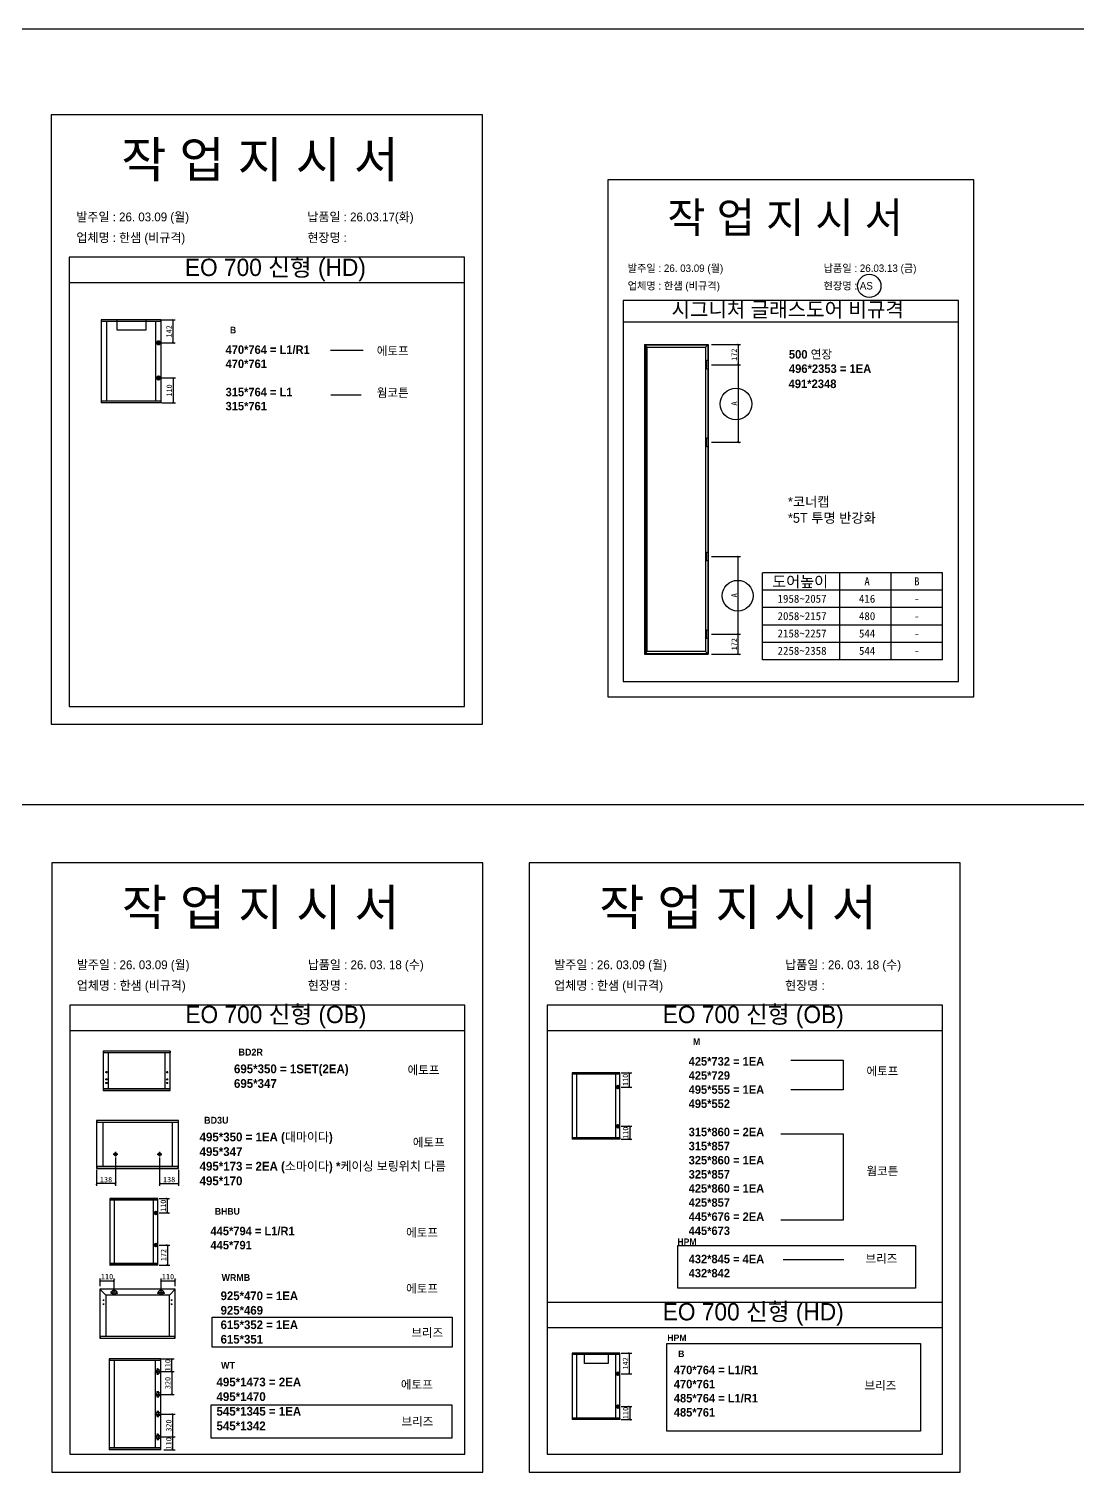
# Model space of a CAD drawing. Header units: millimetres. Extents: x -44117 to 256353, y -2095463 to 65325.
# Drawn here: x 113049 to 117864, y -773344 to -766711 of the extents above; entities that cross this region are included whole.
import ezdxf
from ezdxf.enums import TextEntityAlignment as Align

# ---------------------------------------------------------------- set-up
doc = ezdxf.new("R2010")
doc.units = ezdxf.units.MM
doc.header["$LTSCALE"] = 10
doc.linetypes.add('CENTER', pattern=[50.8, 31.75, -6.35, 6.35, -6.35])
doc.linetypes.add('HIDDEN', pattern=[9.525, 6.35, -3.175])
doc.layers.add('CENTER', color=4, linetype='CENTER')
doc.layers.add('HIDDEN', color=3, linetype='HIDDEN')
doc.layers.add('Layer1', color=7, linetype='Continuous', lineweight=70)
doc.styles.add('MtX_Gulim', font='')
doc.styles.get('MtX_Gulim').set_extended_font_data('Gulim', bold=True)
doc.dimstyles.new('ISO-25', dxfattribs={"dimtxt": 2.5, "dimasz": 2.5, "dimexe": 1, "dimexo": 1, "dimtad": 1, "dimtxsty": 'Standard', "dimblk": 'ARCHTICK', "dimcen": 2.5, "dimadec": 0, "dimazin": 0, "dimtfac": 1, "dimtmove": 0, "dimatfit": 3, "dimfxl": 0, "dimarcsym": 0})

# ---------------------------------------------------------------- blocks, each defined once
blk = doc.blocks.new('_ArchTick')
at = {"color": 0, "linetype": 'ByBlock', "const_width": 0.15}
blk.add_lwpolyline([(-0.5, -0.5), (0.5, 0.5)], dxfattribs=at)
blk = doc.blocks.new('*D5059')
at = {"color": 0, "lineweight": -2}
for p, q in [((116184.4, -768254.6), (116317.5, -768254.6)), ((116307.5, -768254.6), (116307.5, -768611.5)), ((116184.4, -768611.5), (116317.5, -768611.5))]:
    blk.add_line(p, q, dxfattribs=at)
at = {"layer": 'Defpoints', "color": 0}
for p in [(116169.4, -768254.6), (116169.4, -768611.5), (116307.5, -768611.5)]:
    blk.add_point(p, dxfattribs=at)
at = {"color": 0, "lineweight": -2, "xscale": 10, "yscale": 10, "zscale": 10}
for p, rotation in [((116307.5, -768254.6), 90), ((116307.5, -768611.5), 270)]:
    blk.add_blockref('_ArchTick', p, dxfattribs=dict(at, rotation=rotation))
at = {"color": 0, "insert": (116288.8, -768433), "char_height": 25, "attachment_point": 5, "rotation": 90}
blk.add_mtext('A', dxfattribs=at)
blk = doc.blocks.new('*D5060')
at = {"color": 0, "lineweight": -2}
for p, q in [((116184.4, -768162.1), (116317.5, -768162.1)), ((116307.5, -768162.1), (116307.5, -768254.6)), ((116184.4, -768254.6), (116317.5, -768254.6))]:
    blk.add_line(p, q, dxfattribs=at)
at = {"layer": 'Defpoints', "color": 0}
for p in [(116169.4, -768162.1), (116169.4, -768254.6), (116307.5, -768254.6)]:
    blk.add_point(p, dxfattribs=at)
at = {"color": 0, "lineweight": -2, "xscale": 10, "yscale": 10, "zscale": 10}
for p, rotation in [((116307.5, -768162.1), 90), ((116307.5, -768254.6), 270)]:
    blk.add_blockref('_ArchTick', p, dxfattribs=dict(at, rotation=rotation))
at = {"color": 0, "insert": (116288.8, -768208.4), "char_height": 25, "attachment_point": 5, "rotation": 90}
blk.add_mtext('172', dxfattribs=at)
blk = doc.blocks.new('*D5061')
at = {"color": 0, "lineweight": -2}
for p, q in [((116184.4, -769136.3), (116317.5, -769136.3)), ((116307.5, -769493.1), (116307.5, -769136.3)), ((116184.4, -769493.1), (116317.5, -769493.1))]:
    blk.add_line(p, q, dxfattribs=at)
at = {"layer": 'Defpoints', "color": 0}
for p in [(116169.4, -769136.3), (116307.5, -769136.3), (116169.4, -769493.1)]:
    blk.add_point(p, dxfattribs=at)
at = {"color": 0, "lineweight": -2, "xscale": 10, "yscale": 10, "zscale": 10}
for p, rotation in [((116307.5, -769136.3), 90), ((116307.5, -769493.1), 270)]:
    blk.add_blockref('_ArchTick', p, dxfattribs=dict(at, rotation=rotation))
at = {"color": 0, "insert": (116288.8, -769314.7), "char_height": 25, "attachment_point": 5, "rotation": 90}
blk.add_mtext('A', dxfattribs=at)
blk = doc.blocks.new('*D5062')
at = {"color": 0, "lineweight": -2}
for p, q in [((116184.4, -769493.1), (116317.5, -769493.1)), ((116307.5, -769585.6), (116307.5, -769493.1)), ((116184.4, -769585.6), (116317.5, -769585.6))]:
    blk.add_line(p, q, dxfattribs=at)
at = {"layer": 'Defpoints', "color": 0}
for p in [(116169.4, -769493.1), (116307.5, -769493.1), (116169.4, -769585.6)]:
    blk.add_point(p, dxfattribs=at)
at = {"color": 0, "lineweight": -2, "xscale": 10, "yscale": 10, "zscale": 10}
for p, rotation in [((116307.5, -769493.1), 90), ((116307.5, -769585.6), 270)]:
    blk.add_blockref('_ArchTick', p, dxfattribs=dict(at, rotation=rotation))
at = {"color": 0, "insert": (116288.8, -769539.4), "char_height": 25, "attachment_point": 5, "rotation": 90}
blk.add_mtext('172', dxfattribs=at)
blk = doc.blocks.new('*D5063')
at = {"color": 0, "lineweight": -2}
for p, q in [((113659.8, -768047.8), (113721.4, -768047.8)), ((113711.4, -768154.3), (113711.4, -768047.8)), ((113659.8, -768154.3), (113721.4, -768154.3))]:
    blk.add_line(p, q, dxfattribs=at)
at = {"layer": 'Defpoints', "color": 0}
for p in [(113644.8, -768047.8), (113711.4, -768047.8), (113644.8, -768154.3)]:
    blk.add_point(p, dxfattribs=at)
at = {"color": 0, "lineweight": -2, "xscale": 10, "yscale": 10, "zscale": 10}
for p, rotation in [((113711.4, -768047.8), 90), ((113711.4, -768154.3), 270)]:
    blk.add_blockref('_ArchTick', p, dxfattribs=dict(at, rotation=rotation))
at = {"color": 0, "insert": (113692.6, -768101.1), "char_height": 25, "attachment_point": 5, "rotation": 90}
blk.add_mtext('142', dxfattribs=at)
blk = doc.blocks.new('*D5064')
at = {"color": 0, "lineweight": -2}
for p, q in [((113659.8, -768315.7), (113722.4, -768315.7)), ((113712.4, -768315.7), (113712.4, -768430.4)), ((113659.8, -768430.4), (113722.4, -768430.4))]:
    blk.add_line(p, q, dxfattribs=at)
at = {"layer": 'Defpoints', "color": 0}
for p in [(113644.8, -768315.7), (113644.8, -768430.4), (113712.4, -768430.4)]:
    blk.add_point(p, dxfattribs=at)
at = {"color": 0, "lineweight": -2, "xscale": 10, "yscale": 10, "zscale": 10}
for p, rotation in [((113712.4, -768315.7), 90), ((113712.4, -768430.4), 270)]:
    blk.add_blockref('_ArchTick', p, dxfattribs=dict(at, rotation=rotation))
at = {"color": 0, "insert": (113693.7, -768373.1), "char_height": 25, "attachment_point": 5, "rotation": 90}
blk.add_mtext('110', dxfattribs=at)
blk = doc.blocks.new('*D5075')
at = {"color": 0, "lineweight": -2}
for p, q in [((113647.1, -772087.2), (113695.3, -772087.2)), ((113685.3, -772152.8), (113685.3, -772087.2)), ((113647.1, -772152.8), (113695.3, -772152.8))]:
    blk.add_line(p, q, dxfattribs=at)
at = {"layer": 'Defpoints', "color": 0}
for p in [(113632.1, -772087.2), (113685.3, -772087.2), (113632.1, -772152.8)]:
    blk.add_point(p, dxfattribs=at)
at = {"color": 0, "lineweight": -2, "xscale": 10, "yscale": 10, "zscale": 10}
for p, rotation in [((113685.3, -772087.2), 90), ((113685.3, -772152.8), 270)]:
    blk.add_blockref('_ArchTick', p, dxfattribs=dict(at, rotation=rotation))
at = {"color": 0, "insert": (113666.5, -772120), "char_height": 25, "attachment_point": 5, "rotation": 90}
blk.add_mtext('110', dxfattribs=at)
blk = doc.blocks.new('*D5076')
at = {"color": 0, "lineweight": -2}
for p, q in [((113647.1, -772300.8), (113696.1, -772300.8)), ((113686.1, -772300.8), (113686.1, -772392.6)), ((113647.1, -772392.6), (113696.1, -772392.6))]:
    blk.add_line(p, q, dxfattribs=at)
at = {"layer": 'Defpoints', "color": 0}
for p in [(113632.1, -772300.8), (113632.1, -772392.6), (113686.1, -772392.6)]:
    blk.add_point(p, dxfattribs=at)
at = {"color": 0, "lineweight": -2, "xscale": 10, "yscale": 10, "zscale": 10}
for p, rotation in [((113686.1, -772300.8), 90), ((113686.1, -772392.6), 270)]:
    blk.add_blockref('_ArchTick', p, dxfattribs=dict(at, rotation=rotation))
at = {"color": 0, "insert": (113667.4, -772346.7), "char_height": 25, "attachment_point": 5, "rotation": 90}
blk.add_mtext('172', dxfattribs=at)
blk = doc.blocks.new('*D5077')
at = {"color": 0, "lineweight": -2}
for p, q in [((113376.1, -772489.3), (113376.1, -772454.7)), ((113376.1, -772464.7), (113440.6, -772464.7)), ((113440.6, -772502), (113440.6, -772454.7))]:
    blk.add_line(p, q, dxfattribs=at)
at = {"layer": 'Defpoints', "color": 0}
for p in [(113440.6, -772464.7), (113376.1, -772504.3), (113440.6, -772517)]:
    blk.add_point(p, dxfattribs=at)
at = {"color": 0, "lineweight": -2, "xscale": 10, "yscale": 10, "zscale": 10, "rotation": 180}
blk.add_blockref('_ArchTick', (113376.1, -772464.7), dxfattribs=at)
at = {"color": 0, "lineweight": -2, "xscale": 10, "yscale": 10, "zscale": 10}
blk.add_blockref('_ArchTick', (113440.6, -772464.7), dxfattribs=at)
at = {"color": 0, "insert": (113408.3, -772446), "char_height": 25, "attachment_point": 5}
blk.add_mtext('110', dxfattribs=at)
blk = doc.blocks.new('*D5078')
at = {"color": 0, "lineweight": -2}
for p, q in [((113656.1, -772502), (113656.1, -772454.7)), ((113656.1, -772464.7), (113720.7, -772464.7)), ((113720.7, -772489.3), (113720.7, -772454.7))]:
    blk.add_line(p, q, dxfattribs=at)
at = {"layer": 'Defpoints', "color": 0}
for p in [(113720.7, -772464.7), (113656.1, -772517), (113720.7, -772504.3)]:
    blk.add_point(p, dxfattribs=at)
at = {"color": 0, "lineweight": -2, "xscale": 10, "yscale": 10, "zscale": 10, "rotation": 180}
blk.add_blockref('_ArchTick', (113656.1, -772464.7), dxfattribs=at)
at = {"color": 0, "lineweight": -2, "xscale": 10, "yscale": 10, "zscale": 10}
blk.add_blockref('_ArchTick', (113720.7, -772464.7), dxfattribs=at)
at = {"color": 0, "insert": (113688.4, -772446), "char_height": 25, "attachment_point": 5}
blk.add_mtext('110', dxfattribs=at)
blk = doc.blocks.new('28-B')
blk.add_circle((0, 0), 10)
at = {"layer": 'CENTER'}
for p, q in [((-17, 0), (17, 0)), ((0, 17), (0, -17))]:
    blk.add_line(p, q, dxfattribs=at)
blk = doc.blocks.new('*D5079')
at = {"color": 0, "lineweight": -2}
for p, q in [((113658.2, -772824.3), (113716.1, -772824.3)), ((113706.1, -772882.1), (113706.1, -772824.3)), ((113658.2, -772882.1), (113716.1, -772882.1))]:
    blk.add_line(p, q, dxfattribs=at)
at = {"layer": 'Defpoints', "color": 0}
for p in [(113643.2, -772824.3), (113706.1, -772824.3), (113643.2, -772882.1)]:
    blk.add_point(p, dxfattribs=at)
at = {"color": 0, "lineweight": -2, "xscale": 10, "yscale": 10, "zscale": 10}
for p, rotation in [((113706.1, -772824.3), 90), ((113706.1, -772882.1), 270)]:
    blk.add_blockref('_ArchTick', p, dxfattribs=dict(at, rotation=rotation))
at = {"color": 0, "insert": (113687.3, -772853.2), "char_height": 25, "attachment_point": 5, "rotation": 90}
blk.add_mtext('110', dxfattribs=at)
blk = doc.blocks.new('*D5080')
at = {"color": 0, "lineweight": -2}
for p, q in [((113658.2, -773182.7), (113720.7, -773182.7)), ((113710.7, -773241.2), (113710.7, -773182.7)), ((113669.8, -773241.2), (113720.7, -773241.2))]:
    blk.add_line(p, q, dxfattribs=at)
at = {"layer": 'Defpoints', "color": 0}
for p in [(113643.2, -773182.7), (113710.7, -773182.7), (113654.8, -773241.2)]:
    blk.add_point(p, dxfattribs=at)
at = {"color": 0, "lineweight": -2, "xscale": 10, "yscale": 10, "zscale": 10}
for p, rotation in [((113710.7, -773182.7), 90), ((113710.7, -773241.2), 270)]:
    blk.add_blockref('_ArchTick', p, dxfattribs=dict(at, rotation=rotation))
at = {"color": 0, "insert": (113691.9, -773211.9), "char_height": 25, "attachment_point": 5, "rotation": 90}
blk.add_mtext('110', dxfattribs=at)
blk = doc.blocks.new('*D5081')
at = {"color": 0, "lineweight": -2}
for p, q in [((113658.2, -773077.5), (113720.7, -773077.5)), ((113710.7, -773182.7), (113710.7, -773077.5)), ((113658.2, -773182.7), (113720.7, -773182.7))]:
    blk.add_line(p, q, dxfattribs=at)
at = {"layer": 'Defpoints', "color": 0}
for p in [(113643.2, -773077.5), (113710.7, -773077.5), (113643.2, -773182.7)]:
    blk.add_point(p, dxfattribs=at)
at = {"color": 0, "lineweight": -2, "xscale": 10, "yscale": 10, "zscale": 10}
for p, rotation in [((113710.7, -773077.5), 90), ((113710.7, -773182.7), 270)]:
    blk.add_blockref('_ArchTick', p, dxfattribs=dict(at, rotation=rotation))
at = {"color": 0, "insert": (113691.9, -773130.1), "char_height": 25, "attachment_point": 5, "rotation": 90}
blk.add_mtext('320', dxfattribs=at)
blk = doc.blocks.new('*D5082')
at = {"color": 0, "lineweight": -2}
for p, q in [((113658.2, -772882.1), (113716.1, -772882.1)), ((113706.1, -772882.1), (113706.1, -772987.3)), ((113658.2, -772987.3), (113716.1, -772987.3))]:
    blk.add_line(p, q, dxfattribs=at)
at = {"layer": 'Defpoints', "color": 0}
for p in [(113643.2, -772882.1), (113643.2, -772987.3), (113706.1, -772987.3)]:
    blk.add_point(p, dxfattribs=at)
at = {"color": 0, "lineweight": -2, "xscale": 10, "yscale": 10, "zscale": 10}
for p, rotation in [((113706.1, -772882.1), 90), ((113706.1, -772987.3), 270)]:
    blk.add_blockref('_ArchTick', p, dxfattribs=dict(at, rotation=rotation))
at = {"color": 0, "insert": (113687.3, -772934.7), "char_height": 25, "attachment_point": 5, "rotation": 90}
blk.add_mtext('320', dxfattribs=at)
blk = doc.blocks.new('*D5083')
at = {"color": 0, "lineweight": -2}
for p, q in [((115769.9, -771508.8), (115818.1, -771508.8)), ((115808.1, -771574.5), (115808.1, -771508.8)), ((115769.9, -771574.5), (115818.1, -771574.5))]:
    blk.add_line(p, q, dxfattribs=at)
at = {"layer": 'Defpoints', "color": 0}
for p in [(115754.9, -771508.8), (115808.1, -771508.8), (115754.9, -771574.5)]:
    blk.add_point(p, dxfattribs=at)
at = {"color": 0, "lineweight": -2, "xscale": 10, "yscale": 10, "zscale": 10}
for p, rotation in [((115808.1, -771508.8), 90), ((115808.1, -771574.5), 270)]:
    blk.add_blockref('_ArchTick', p, dxfattribs=dict(at, rotation=rotation))
at = {"color": 0, "insert": (115789.4, -771541.7), "char_height": 25, "attachment_point": 5, "rotation": 90}
blk.add_mtext('110', dxfattribs=at)
blk = doc.blocks.new('*D5084')
at = {"color": 0, "lineweight": -2}
for p, q in [((115769.9, -771754.6), (115819, -771754.6)), ((115809, -771754.6), (115809, -771814.3)), ((115769.9, -771814.3), (115819, -771814.3))]:
    blk.add_line(p, q, dxfattribs=at)
at = {"layer": 'Defpoints', "color": 0}
for p in [(115754.9, -771754.6), (115754.9, -771814.3), (115809, -771814.3)]:
    blk.add_point(p, dxfattribs=at)
at = {"color": 0, "lineweight": -2, "xscale": 10, "yscale": 10, "zscale": 10}
for p, rotation in [((115809, -771754.6), 90), ((115809, -771814.3), 270)]:
    blk.add_blockref('_ArchTick', p, dxfattribs=dict(at, rotation=rotation))
at = {"color": 0, "insert": (115790.2, -771784.5), "char_height": 25, "attachment_point": 5, "rotation": 90}
blk.add_mtext('110', dxfattribs=at)
blk = doc.blocks.new('*D5085')
at = {"color": 0, "lineweight": -2}
for p, q in [((115769.9, -772797.1), (115818.1, -772797.1)), ((115808.1, -772892.1), (115808.1, -772797.1)), ((115769.9, -772892.1), (115818.1, -772892.1))]:
    blk.add_line(p, q, dxfattribs=at)
at = {"layer": 'Defpoints', "color": 0}
for p in [(115754.9, -772797.1), (115808.1, -772797.1), (115754.9, -772892.1)]:
    blk.add_point(p, dxfattribs=at)
at = {"color": 0, "lineweight": -2, "xscale": 10, "yscale": 10, "zscale": 10}
for p, rotation in [((115808.1, -772797.1), 90), ((115808.1, -772892.1), 270)]:
    blk.add_blockref('_ArchTick', p, dxfattribs=dict(at, rotation=rotation))
at = {"color": 0, "insert": (115789.4, -772844.6), "char_height": 25, "attachment_point": 5, "rotation": 90}
blk.add_mtext('142', dxfattribs=at)
blk = doc.blocks.new('*D5086')
at = {"color": 0, "lineweight": -2}
for p, q in [((115769.9, -773042.9), (115819, -773042.9)), ((115809, -773042.9), (115809, -773102.6)), ((115769.9, -773102.6), (115819, -773102.6))]:
    blk.add_line(p, q, dxfattribs=at)
at = {"layer": 'Defpoints', "color": 0}
for p in [(115754.9, -773042.9), (115754.9, -773102.6), (115809, -773102.6)]:
    blk.add_point(p, dxfattribs=at)
at = {"color": 0, "lineweight": -2, "xscale": 10, "yscale": 10, "zscale": 10}
for p, rotation in [((115809, -773042.9), 90), ((115809, -773102.6), 270)]:
    blk.add_blockref('_ArchTick', p, dxfattribs=dict(at, rotation=rotation))
at = {"color": 0, "insert": (115790.2, -773072.7), "char_height": 25, "attachment_point": 5, "rotation": 90}
blk.add_mtext('110', dxfattribs=at)
blk = doc.blocks.new('*D5091')
at = {"color": 0, "lineweight": -2}
for p, q in [((113447.1, -771898.5), (113447.1, -772028.6)), ((113360, -771954.9), (113360, -772028.6)), ((113447.1, -772018.6), (113360, -772018.6))]:
    blk.add_line(p, q, dxfattribs=at)
at = {"layer": 'Defpoints', "color": 0}
for p in [(113447.1, -771883.5), (113360, -771939.9), (113360, -772018.6)]:
    blk.add_point(p, dxfattribs=at)
at = {"color": 0, "lineweight": -2, "xscale": 10, "yscale": 10, "zscale": 10, "rotation": 180}
blk.add_blockref('_ArchTick', (113360, -772018.6), dxfattribs=at)
at = {"color": 0, "lineweight": -2, "xscale": 10, "yscale": 10, "zscale": 10}
blk.add_blockref('_ArchTick', (113447.1, -772018.6), dxfattribs=at)
at = {"color": 0, "insert": (113403.6, -771999.9), "char_height": 25, "attachment_point": 5}
blk.add_mtext('138', dxfattribs=at)
blk = doc.blocks.new('*D5092')
at = {"color": 0, "lineweight": -2}
for p, q in [((113649.8, -771898.5), (113649.8, -772028.6)), ((113736.9, -771954.9), (113736.9, -772028.6)), ((113649.8, -772018.6), (113736.9, -772018.6))]:
    blk.add_line(p, q, dxfattribs=at)
at = {"layer": 'Defpoints', "color": 0}
for p in [(113649.8, -771883.5), (113736.9, -771939.9), (113736.9, -772018.6)]:
    blk.add_point(p, dxfattribs=at)
at = {"color": 0, "lineweight": -2, "xscale": 10, "yscale": 10, "zscale": 10, "rotation": 180}
blk.add_blockref('_ArchTick', (113649.8, -772018.6), dxfattribs=at)
at = {"color": 0, "lineweight": -2, "xscale": 10, "yscale": 10, "zscale": 10}
blk.add_blockref('_ArchTick', (113736.9, -772018.6), dxfattribs=at)
at = {"color": 0, "insert": (113693.4, -771999.9), "char_height": 25, "attachment_point": 5}
blk.add_mtext('138', dxfattribs=at)

msp = doc.modelspace()

# ---------------------------------------------------------------- linework, layer by layer
at = {"color": 1}
for p, q in [((104015.69829, -766711.25892), (196284.84516, -766711.25892)), ((104015.69829, -766711.25892), (196284.84516, -766711.25892)), ((104015.69829, -770275.88418), (196284.84516, -770275.88418)), ((104015.69829, -770275.88418), (196284.84516, -770275.88418))]:
    msp.add_line(p, q, dxfattribs=at)
for p, q in [((115050.276, -767760.93934), (113234.77561, -767760.93934)), ((115050.276, -767878.82897), (113234.77561, -767878.82897)), ((117319.27144, -767959.78769), (115779.27144, -767959.78769)), ((113381.20487, -768048.06269), (113381.20487, -768430.08664)), ((113656.64435, -768048.5574), (113381.20487, -768048.5574)), ((113656.64435, -768056.03298), (113381.20487, -768056.03298)), ((113656.36951, -768047.78786), (113381.4797, -768047.78786)), ((113405.66539, -768055.4833), (113405.66539, -768422.11636)), ((113631.90899, -768422.11636), (113631.90899, -768056.03298)), ((113655.27016, -768056.03298), (113655.27016, -768047.78786)), ((113656.64435, -768430.08664), (113656.64435, -768048.06269)), ((117319.27144, -768059.78769), (115779.27144, -768059.78769)), ((114434.65844, -768188.34336), (114585.30058, -768188.34336)), ((115876.79664, -768162.111), (115876.79664, -769585.60739)), ((115876.79664, -768162.111), (116169.36779, -768162.111)), ((115876.79664, -768162.111), (115889.26043, -768174.57479)), ((115876.79664, -768162.111), (115882.70054, -768162.111)), ((115882.70054, -768162.111), (115882.70054, -769585.60739)), ((116156.904, -768174.57479), (116169.36779, -768162.111)), ((116169.36779, -768162.111), (116169.36779, -769585.60739)), ((113656.64435, -768422.11636), (113381.20487, -768422.11636)), ((113656.64435, -768429.59194), (113381.20487, -768429.59194)), ((113656.36951, -768430.36148), (113381.4797, -768430.36148)), ((113382.57905, -768430.36148), (113382.57905, -768422.11636)), ((113655.27016, -768422.11636), (113655.27016, -768430.36148)), ((114436.64057, -768392.5031), (114575.38991, -768392.5031)), ((116418.54714, -769610.59959), (116418.54714, -769211.82442)), ((117245.35977, -769211.82442), (116418.54714, -769211.82442)), ((116773.6916, -769610.59959), (116773.6916, -769211.82442)), ((117009.52568, -769610.59959), (117009.52568, -769211.82442)), ((117245.35977, -769610.59959), (117245.35977, -769211.82442)), ((117245.35977, -769291.57946), (116418.54714, -769291.57946)), ((117245.35977, -769371.33449), (116418.54714, -769371.33449)), ((117245.35977, -769451.08952), (116418.54714, -769451.08952)), ((115889.26043, -769573.14359), (115876.79664, -769585.60739)), ((116156.904, -769573.14359), (116169.36779, -769585.60739)), ((117245.35977, -769530.84456), (116418.54714, -769530.84456)), ((115876.79664, -769585.60739), (116169.36779, -769585.60739)), ((117245.35977, -769610.59959), (116418.54714, -769610.59959)), ((115052.47596, -771197.88735), (113236.97557, -771197.88735)), ((117245.28185, -771197.88735), (115429.78146, -771197.88735)), ((115052.47596, -771315.77699), (113236.97557, -771315.77699)), ((117245.28185, -771315.77699), (115429.78146, -771315.77699)), ((113390.4754, -771409.87171), (113390.4754, -771590.74364)), ((113698.83873, -771410.33814), (113390.4754, -771410.33814)), ((113698.83873, -771417.38644), (113390.4754, -771417.38644)), ((113698.5796, -771409.61258), (113390.73453, -771409.61258)), ((113391.77104, -771409.61258), (113391.77104, -771417.38644)), ((113413.79699, -771417.38644), (113413.79699, -771583.2289)), ((113675.51713, -771583.2289), (113675.51713, -771417.38644)), ((113697.54308, -771409.61258), (113697.54308, -771417.38644)), ((113698.83873, -771590.74364), (113698.83873, -771409.87171)), ((113409.52137, -771506.00851), (113400.97012, -771506.00851)), ((113405.24574, -771501.73288), (113405.24574, -771510.28413)), ((113679.79276, -771506.00851), (113688.34401, -771506.00851)), ((113684.06838, -771501.73288), (113684.06838, -771510.28413)), ((113409.52137, -771539.177), (113400.97012, -771539.177)), ((113409.52137, -771555.76125), (113400.97012, -771555.76125)), ((113405.24574, -771534.90137), (113405.24574, -771543.45262)), ((113405.24574, -771551.48562), (113405.24574, -771560.03687)), ((113679.79276, -771539.177), (113688.34401, -771539.177)), ((113679.79276, -771555.76125), (113688.34401, -771555.76125)), ((113684.06838, -771534.90137), (113684.06838, -771543.45262)), ((113684.06838, -771551.48562), (113684.06838, -771560.03687)), ((115544.49055, -771509.05661), (115544.49055, -771814.07494)), ((115764.40894, -771509.4516), (115544.49055, -771509.4516)), ((115764.40894, -771515.4203), (115544.49055, -771515.4203)), ((115764.1895, -771508.83717), (115544.70999, -771508.83717)), ((115564.0205, -771514.98143), (115564.0205, -771807.71126)), ((115744.65955, -771807.71126), (115744.65955, -771515.4203)), ((115763.31175, -771515.4203), (115763.31175, -771508.83717)), ((115764.40894, -771814.07494), (115764.40894, -771509.05661)), ((113698.83873, -771583.2289), (113390.4754, -771583.2289)), ((113698.83873, -771590.27721), (113390.4754, -771590.27721)), ((113390.73453, -771591.00277), (113698.5796, -771591.00277)), ((113391.77104, -771583.2289), (113391.77104, -771591.00277)), ((113697.54308, -771591.00277), (113697.54308, -771583.2289)), ((113360.03456, -771728.01303), (113360.03456, -771949.07873)), ((113736.92307, -771728.58311), (113360.03456, -771728.58311)), ((113736.92307, -771737.19771), (113360.03456, -771737.19771)), ((113736.60636, -771727.69632), (113360.35127, -771727.69632)), ((113361.61812, -771727.69632), (113361.61812, -771737.19771)), ((113388.53873, -771737.19771), (113388.53873, -771939.89405)), ((113708.4189, -771939.89405), (113708.4189, -771737.19771)), ((113735.33951, -771727.69632), (113735.33951, -771737.19771)), ((113736.92307, -771949.07873), (113736.92307, -771728.01303)), ((115764.40894, -771807.71126), (115544.49055, -771807.71126)), ((115764.40894, -771813.67996), (115544.49055, -771813.67996)), ((115764.1895, -771814.29439), (115544.70999, -771814.29439)), ((115545.58774, -771814.29439), (115545.58774, -771807.71126)), ((115763.31175, -771807.71126), (115763.31175, -771814.29439)), ((113736.92307, -771939.89405), (113360.03456, -771939.89405)), ((113736.92307, -771948.50865), (113360.03456, -771948.50865)), ((113360.35127, -771949.39544), (113736.60636, -771949.39544)), ((113361.61812, -771939.89405), (113361.61812, -771949.39544)), ((113735.33951, -771949.39544), (113735.33951, -771939.89405)), ((113421.67203, -772087.39133), (113421.67203, -772392.40966)), ((113641.59043, -772087.78632), (113421.67203, -772087.78632)), ((113641.59043, -772093.75503), (113421.67203, -772093.75503)), ((113641.37099, -772087.1719), (113421.89147, -772087.1719)), ((113441.20199, -772093.31615), (113441.20199, -772386.04598)), ((113621.84104, -772386.04598), (113621.84104, -772093.75503)), ((113640.49324, -772093.75503), (113640.49324, -772087.1719)), ((113641.59043, -772392.40966), (113641.59043, -772087.39133)), ((116513.57585, -772366.7023), (116791.95941, -772366.7023)), ((113641.59043, -772386.04598), (113421.67203, -772386.04598)), ((113641.59043, -772392.01468), (113421.67203, -772392.01468)), ((113641.37099, -772392.62911), (113421.89147, -772392.62911)), ((113422.76922, -772392.62911), (113422.76922, -772386.04598)), ((113640.49324, -772386.04598), (113640.49324, -772392.62911)), ((113440.58941, -772533.178), (113440.58941, -772500.89116)), ((113656.1392, -772533.178), (113656.1392, -772500.89116)), ((113375.7734, -772504.30815), (113375.7734, -772728.64848)), ((113402.11415, -772530.6489), (113375.86009, -772504.09887)), ((113720.65924, -772504.01219), (113376.06937, -772504.01219)), ((113389.09176, -772553.73405), (113395.01103, -772553.73405)), ((113392.0514, -772550.77442), (113392.0514, -772556.69369)), ((113402.11415, -772530.6489), (113402.11415, -772720.65746)), ((113694.61445, -772530.6489), (113402.11415, -772530.6489)), ((113456.73283, -772517.03458), (113424.446, -772517.03458)), ((113429.63876, -772522.95385), (113424.90335, -772522.95385)), ((113427.27106, -772520.58614), (113427.27106, -772525.32156)), ((113456.27548, -772522.95385), (113451.54006, -772522.95385)), ((113453.90777, -772520.58614), (113453.90777, -772525.32156)), ((113639.99578, -772517.03458), (113672.28261, -772517.03458)), ((113645.18855, -772522.95385), (113640.45314, -772522.95385)), ((113642.82085, -772520.58614), (113642.82085, -772525.32156)), ((113671.82527, -772522.95385), (113667.08985, -772522.95385)), ((113669.45756, -772520.58614), (113669.45756, -772525.32156)), ((113694.61445, -772530.6489), (113720.86852, -772504.09887)), ((113694.61445, -772720.06554), (113694.61445, -772530.6489)), ((113707.63685, -772553.73405), (113701.71758, -772553.73405)), ((113704.67721, -772550.77442), (113704.67721, -772556.69369)), ((113720.9552, -772728.64848), (113720.9552, -772504.30815)), ((117245.28185, -772564.10821), (115429.78146, -772564.10821)), ((113389.09176, -772572.67572), (113395.01103, -772572.67572)), ((113392.0514, -772569.71608), (113392.0514, -772575.63535)), ((113707.63685, -772572.67572), (113701.71758, -772572.67572)), ((113704.67721, -772569.71608), (113704.67721, -772575.63535)), ((117245.28185, -772681.99785), (115429.78146, -772681.99785)), ((113375.7734, -772720.06554), (113720.9552, -772720.06554)), ((113375.7734, -772728.11574), (113720.65924, -772728.11574)), ((113376.06937, -772728.94444), (113720.65924, -772728.94444)), ((113377.25322, -772720.06554), (113377.25322, -772728.94444)), ((113719.47538, -772728.94444), (113719.47538, -772720.06554)), ((113417.87991, -772823.78375), (113417.87991, -773240.99161)), ((113654.87348, -772824.26306), (113417.87991, -772824.26306)), ((113654.87348, -772831.50601), (113417.87991, -772831.50601)), ((113654.60719, -772823.51746), (113418.14619, -772823.51746)), ((113419.21133, -772823.51746), (113419.21133, -772831.50601)), ((113441.57927, -772830.97344), (113441.57927, -773233.26936)), ((113630.90784, -773233.26936), (113630.90784, -772831.50601)), ((113653.54205, -772831.50601), (113653.54205, -772823.51746)), ((113654.87348, -773240.99161), (113654.87348, -772823.78375)), ((115544.49055, -772797.33007), (115544.49055, -773102.3484)), ((115764.40894, -772797.72506), (115544.49055, -772797.72506)), ((115764.40894, -772803.69377), (115544.49055, -772803.69377)), ((115764.1895, -772797.11064), (115544.70999, -772797.11064)), ((115564.0205, -772803.25489), (115564.0205, -773095.98472)), ((115744.65955, -773095.98472), (115744.65955, -772803.69377)), ((115763.31175, -772803.69377), (115763.31175, -772797.11064)), ((115764.40894, -773102.3484), (115764.40894, -772797.33007)), ((113628.63235, -772882.10014), (113657.68153, -772882.10014)), ((113640.49409, -772870.11732), (113636.23353, -772870.11732)), ((113640.49409, -772894.08296), (113636.23353, -772894.08296)), ((113638.36381, -772867.98704), (113638.36381, -772872.2476)), ((113638.36381, -772891.95268), (113638.36381, -772896.21324)), ((113643.15694, -772896.62474), (113643.15694, -772867.57556)), ((113628.63235, -772987.28269), (113657.68153, -772987.28269)), ((113640.49409, -772975.29986), (113636.23353, -772975.29986)), ((113640.49409, -772999.2655), (113636.23353, -772999.2655)), ((113638.36381, -772973.16958), (113638.36381, -772977.43014)), ((113638.36381, -772997.13522), (113638.36381, -773001.39578)), ((113643.15694, -772972.75809), (113643.15694, -773001.80727)), ((113628.63235, -773077.49269), (113657.68153, -773077.49269)), ((113640.49409, -773065.50985), (113636.23353, -773065.50985)), ((113640.49409, -773089.4755), (113636.23353, -773089.4755)), ((113638.36381, -773063.37958), (113638.36381, -773067.64013)), ((113638.36381, -773087.34522), (113638.36381, -773091.60578)), ((113643.15694, -773062.96809), (113643.15694, -773092.01727)), ((115764.40894, -773095.98472), (115544.49055, -773095.98472)), ((115545.58774, -773102.56785), (115545.58774, -773095.98472)), ((115763.31175, -773095.98472), (115763.31175, -773102.56785)), ((115764.40894, -773101.95342), (115544.49055, -773101.95342)), ((115764.1895, -773102.56785), (115544.70999, -773102.56785)), ((113628.63235, -773182.67521), (113657.68153, -773182.67521)), ((113640.49409, -773170.69238), (113636.23353, -773170.69238)), ((113640.49409, -773194.65802), (113636.23353, -773194.65802)), ((113638.36381, -773168.5621), (113638.36381, -773172.82266)), ((113638.36381, -773192.52774), (113638.36381, -773196.7883)), ((113643.15694, -773168.15062), (113643.15694, -773197.1998)), ((113654.87348, -773233.26936), (113417.87991, -773233.26936)), ((113654.87348, -773240.51231), (113417.87991, -773240.51231)), ((113654.60719, -773241.2579), (113418.14619, -773241.2579)), ((113419.21133, -773241.2579), (113419.21133, -773233.26936)), ((113653.54205, -773233.26936), (113653.54205, -773241.2579))]:
    msp.add_line(p, q)
at = {"linetype": 'Continuous'}
for p, q in [((115889.26043, -769573.14359), (115889.26043, -768174.57479)), ((115889.26043, -768174.57479), (116156.904, -768174.57479)), ((116156.904, -768174.57479), (116156.904, -769573.14359)), ((116156.904, -769573.14359), (115889.26043, -769573.14359))]:
    msp.add_line(p, q, dxfattribs=at)
for points in [[(113152.25287, -769907.50952), (115132.79875, -769907.50952), (115132.79875, -767106.45177), (113152.25287, -767106.45177)], [(115709.27144, -769780.61797), (117389.27144, -769780.61797), (117389.27144, -767404.61797), (115709.27144, -767404.61797)], [(115878.76461, -768164.07896), (116167.39982, -768164.07896), (116167.39982, -769583.63942), (115878.76461, -769583.63942)], [(113154.45282, -773344.45754), (115134.99871, -773344.45754), (115134.99871, -770543.39979), (113154.45282, -770543.39979)], [(115347.25872, -773344.45754), (117327.8046, -773344.45754), (117327.8046, -770543.39979), (115347.25872, -770543.39979)], [(116029.77734, -772303.39681), (117121.89746, -772303.39681), (117121.89746, -772498.80066), (116029.77734, -772498.80066)], [(113890.91492, -772632.82665), (114993.74211, -772632.82665), (114993.74211, -772769.87701), (113890.91492, -772769.87701)], [(115979.67264, -772753.81179), (117144.60077, -772753.81179), (117144.60077, -773156.39725), (115979.67264, -773156.39725)], [(115601.04123, -772797.81538), (115710.78859, -772797.81538), (115710.78859, -772844.65877), (115601.04123, -772844.65877)], [(113887.14604, -773035.57271), (114992.11463, -773035.57271), (114992.11463, -773187.61296), (113887.14604, -773187.61296)]]:
    msp.add_lwpolyline(points, close=True)
for points in [[(113234.77561, -767760.93934), (113234.77561, -769824.98677), (115050.276, -769824.98677), (115050.276, -767760.93934)], [(115779.27144, -767959.78769), (115779.27144, -769710.61797), (117319.27144, -769710.61797), (117319.27144, -767959.78769)], [(113586.03218, -768047.78786), (113586.03218, -768095.35585), (113454.89361, -768095.35585), (113454.89361, -768047.78786)], [(113236.97557, -771197.88735), (113236.97557, -773261.93479), (115052.47596, -773261.93479), (115052.47596, -771197.88735)], [(115429.78146, -771197.88735), (115429.78146, -773261.93479), (117245.28185, -773261.93479), (117245.28185, -771197.88735)], [(116549.69076, -771451.79473), (116789.5289, -771451.79473), (116789.5289, -771586.70369), (116549.69076, -771586.70369)], [(116502.52616, -771789.3348), (116790.33193, -771789.3348), (116790.33193, -772186.78087), (116502.52616, -772186.78087)]]:
    msp.add_lwpolyline(points)
for points in [[(116164.76537, -768273.9356), (116164.76537, -768273.9356, 0.4142135624), (116169.36779, -768269.33319), (116169.36779, -768239.87774, 0.4142135624), (116164.76537, -768235.27532), (116164.76537, -768235.27532, 0.4142135624), (116160.16296, -768239.87774), (116160.16296, -768269.33319, 0.4142135624)], [(116164.76537, -768630.79368), (116164.76537, -768630.79368, 0.4142135624), (116169.36779, -768626.19127), (116169.36779, -768596.73582, 0.4142135624), (116164.76537, -768592.13341), (116164.76537, -768592.13341, 0.4142135624), (116160.16296, -768596.73582), (116160.16296, -768626.19127, 0.4142135624)], [(116164.76537, -769155.58498), (116164.76537, -769155.58498, 0.4142135624), (116169.36779, -769150.98256), (116169.36779, -769121.52712, 0.4142135624), (116164.76537, -769116.9247), (116164.76537, -769116.9247, 0.4142135624), (116160.16296, -769121.52712), (116160.16296, -769150.98256, 0.4142135624)], [(116164.76537, -769512.44306), (116164.76537, -769512.44306, 0.4142135624), (116169.36779, -769507.84065), (116169.36779, -769478.3852, 0.4142135624), (116164.76537, -769473.78278), (116164.76537, -769473.78278, 0.4142135624), (116160.16296, -769478.3852), (116160.16296, -769507.84065, 0.4142135624)]]:
    msp.add_lwpolyline(points, format="xyb", close=True, dxfattribs=at)
at = {"color": 1}
for centre, radius in [((116909.5874, -767892.66666), 53.42469), ((116297.01422, -768435.18007), 72.59818), ((116305.08069, -769316.44133), 70.58157)]:
    msp.add_circle(centre, radius, dxfattribs=at)
for centre, radius in [((113405.24574, -771506.00851), 2.59129), ((113684.06838, -771506.00851), 2.59129), ((113405.24574, -771539.177), 2.59129), ((113405.24574, -771555.76125), 2.59129), ((113684.06838, -771539.177), 2.59129), ((113684.06838, -771555.76125), 2.59129), ((113392.0514, -772553.73405), 0.88789), ((113427.27106, -772522.95385), 0.94708), ((113440.58941, -772517.03458), 10.35872), ((113453.90777, -772522.95385), 0.94708), ((113642.82085, -772522.95385), 0.94708), ((113656.1392, -772517.03458), 10.35872), ((113669.45756, -772522.95385), 0.94708), ((113704.67721, -772553.73405), 0.88789), ((113392.0514, -772572.67572), 0.88789), ((113704.67721, -772572.67572), 0.88789), ((113643.15694, -772882.10014), 9.31997), ((113638.36381, -772870.11732), 0.85211), ((113638.36381, -772894.08296), 0.85211), ((113643.15694, -772987.28269), 9.31997), ((113638.36381, -772975.29986), 0.85211), ((113638.36381, -772999.2655), 0.85211), ((113643.15694, -773077.49269), 9.31997), ((113638.36381, -773065.50985), 0.85211), ((113638.36381, -773089.4755), 0.85211), ((113643.15694, -773182.67521), 9.31997), ((113638.36381, -773170.69238), 0.85211), ((113638.36381, -773194.65802), 0.85211)]:
    msp.add_circle(centre, radius)
for centre, radius, start, end in [((113656.36951, -768048.06269), 0.27484, 0, 90), ((113381.4797, -768430.08665), 0.27484, 180, 270), ((113656.36951, -768430.08665), 0.27484, 270, 0), ((113390.73453, -771409.87171), 0.25913, 90, 180), ((113698.5796, -771409.87171), 0.25913, 0, 90), ((115764.1895, -771509.05661), 0.21944, 0, 90), ((113390.73453, -771590.74364), 0.25913, 180, 270), ((113698.5796, -771590.74364), 0.25913, 270, 0), ((113360.35127, -771728.01303), 0.31671, 90, 180), ((113736.60636, -771728.01303), 0.31671, 0, 90), ((115544.70999, -771814.07495), 0.21944, 180, 270), ((115764.1895, -771814.07495), 0.21944, 270, 0), ((113360.35127, -771949.07873), 0.31671, 180, 270), ((113736.60636, -771949.07873), 0.31671, 270, 0), ((113641.37099, -772087.39133), 0.21944, 0, 90), ((113421.89147, -772392.40967), 0.21944, 180, 270), ((113641.37099, -772392.40967), 0.21944, 270, 0), ((113376.06937, -772504.30815), 0.29596, 90, 180), ((113720.65924, -772504.30815), 0.29596, 0, 90), ((113376.06937, -772728.64848), 0.29596, 180, 270), ((113720.65924, -772728.64848), 0.29596, 270, 0), ((113418.14619, -772823.78375), 0.26628, 90, 180), ((113654.60719, -772823.78375), 0.26628, 0, 90), ((115764.1895, -772797.33007), 0.21944, 0, 90), ((115544.70999, -773102.34841), 0.21944, 180, 270), ((115764.1895, -773102.34841), 0.21944, 270, 0), ((113418.14619, -773240.99162), 0.26628, 180, 270), ((113654.60719, -773240.99162), 0.26628, 270, 0)]:
    msp.add_arc(centre, radius, start, end)
at = {"layer": 'Layer1'}
for p, q in [((113644.75748, -768144.19426), (113644.75748, -768164.45315)), ((113644.75748, -768325.87095), (113644.75748, -768305.61206)), ((115754.91814, -771566.42734), (115754.91814, -771582.60259)), ((115754.91814, -771762.71034), (115754.91814, -771746.53509)), ((113632.09963, -772144.76206), (113632.09963, -772160.93731)), ((113632.09963, -772308.92388), (113632.09963, -772292.74864)), ((115754.91814, -772883.97792), (115754.91814, -772900.15317)), ((115754.91814, -773050.9838), (115754.91814, -773034.80856))]:
    msp.add_line(p, q, dxfattribs=at)
for points in [[(113654.88692, -768154.3237), (113634.62804, -768154.3237)], [(113654.88692, -768315.7415), (113634.62804, -768315.7415)], [(115763.00577, -771574.51497), (115746.83052, -771574.51497)], [(115763.00577, -771754.62272), (115746.83052, -771754.62272)], [(113640.18725, -772152.84969), (113624.012, -772152.84969)], [(113640.18725, -772300.83626), (113624.012, -772300.83626)], [(115763.00577, -772892.06555), (115746.83052, -772892.06555)], [(115763.00577, -773042.89618), (115746.83052, -773042.89618)]]:
    msp.add_lwpolyline(points, close=True, dxfattribs=at)
for centre, radius in [((113644.75748, -768154.3237), 6.75296), ((113644.75748, -768315.7415), 6.75296), ((115754.91814, -771574.51497), 5.39175), ((115754.91814, -771754.62272), 5.39175), ((113632.09963, -772152.84969), 5.39175), ((113632.09963, -772300.83626), 5.39175), ((115754.91814, -772892.06555), 5.39175), ((115754.91814, -773042.89618), 5.39175)]:
    msp.add_circle(centre, radius, dxfattribs=at)

# ---------------------------------------------------------------- block references
at = {"layer": 'HIDDEN', "xscale": 0.6334260720272936, "yscale": 0.6334260720272936, "zscale": 0.6334260720272936}
for p in [(113447.13064, -771883.51913), (113649.82699, -771883.51913)]:
    msp.add_blockref('28-B', p, dxfattribs=at)

# ---------------------------------------------------------------- texts
at = {"linetype": 'Continuous', "style": 'MtX_Gulim'}
for s, height, p in [('B', 30.31593, (113972.89703, -768110.68346)), ('500 연장', 39.271262, (116540.21735, -768226.73579)), ('496*2353 = 1EA', 39.2712622, (116540.21735, -768292.59773)), ('도어높이', 51.111877, (116463.7415, -769276.99952)), ('M', 30.31593, (116100.00143, -771381.60665)), ('BD2R', 31.421769, (114012.12785, -771429.87638)), ('BD3U', 31.421769, (113854.19872, -771742.84375)), ('BHBU', 30.315933, (113903.57188, -772161.2341)), ('HPM', 30.315933, (116027.96784, -772300.9244)), ('WRMB', 31.09714, (113934.40287, -772465.48288)), ('HPM', 30.315933, (115981.81405, -772742.38292)), ('B', 30.31593, (116031.88784, -772815.98406)), ('WT', 31.421769, (113931.89267, -772869.02435))]:
    msp.add_text(s, height=height, dxfattribs=at).set_placement(p)
at = {"color": 242, "linetype": 'Continuous', "true_color": 0xcd2027, "style": 'MtX_Gulim'}
msp.add_text('491*2348', height=39.271262, dxfattribs=at).set_placement((116538.75543, -768362.1975))
for s, height, p in [('A', 36.77626, (116899.52019, -769269.02675)), ('B', 36.77626, (117128.15713, -769269.02675)), ('1958~2057', 36.776263, (116600.85334, -769348.78178)), ('416', 36.776263, (116899.52019, -769348.78178)), ('-', 36.77626, (117128.15713, -769348.78178)), ('2058~2157', 36.776263, (116600.85334, -769428.53682)), ('480', 36.776263, (116899.52019, -769428.53682)), ('-', 36.77626, (117128.15713, -769428.53682)), ('2158~2257', 36.776263, (116600.85334, -769508.29185)), ('544', 36.776263, (116899.52019, -769508.29185)), ('-', 36.77626, (117128.15713, -769508.29185)), ('2258~2358', 36.776263, (116600.85334, -769588.04688)), ('544', 36.776263, (116899.52019, -769588.04688)), ('-', 36.77626, (117128.15713, -769588.04688))]:
    msp.add_text(s, height=height).set_placement(p, align=Align.CENTER)
at = {"attachment_point": 1}
for s, width, gutter_width, heights, insert, char_height in [('{\\fGulim|b0|i0|c129|p50;작 업 지 시 서}', 3898.9872873, 14.7362, [-183.72574], (113473.86358, -767229.24858), 165.0454901), ('{\\fGulim|b0|i0|c129|p50;작 업 지 시 서}', 3307.3198183, 12.5, [-155.84554], (115982.07805, -767508.78048), 140), ('\\pt11;{\\fGulim|b0|i0|c129|p50;발주일 : 26. 03.09 (월)}', 3898.9872873, 14.7362, [40.67678], (113267.30991, -767555.47328), 40.4361451), ('{\\fGulim|b0|i0|c129|p50;납품일 : 26.03.17(화)}', 3898.9872873, 14.7362, [41.36774], (114328.29067, -767555.47328), 40.4361451), ('{\\fGulim|b0|i0|c129|p50;업체명 : 한샘 (비규격)}', 3898.9872873, 14.7362, [42.57324], (113267.30991, -767650.55855), 40.4361451), ('{\\fGulim|b0|i0|c129|p50;현장명 :}', 3898.9872873, 14.7362, [45.12049], (114328.29067, -767650.55855), 40.4361451), ('{\\fGulim|b0|i0|c129|p50;EO 700 신형 (HD)}', 1882.7812357, 7.11596, [-100.28675], (113765.69867, -767767.45711), 79.6987856), ('\\pt11;{\\fGulim|b0|i0|c129|p50;발주일 : 26. 03.09 (월)}', 3307.3198183, 12.5, [34.50412], (115799.64357, -767794.2071), 34.3), ('{\\fGulim|b0|i0|c129|p50;납품일 : 26.03.13 (금)}', 3307.3198183, 12.5, [35.09023], (116699.62155, -767794.2071), 34.3), ('{\\fGulim|b0|i0|c129|p50;업체명 : 한샘 (비규격)}', 3307.3198183, 12.5, [36.11279], (115799.64357, -767874.86328), 34.3), ('{\\fGulim|b0|i0|c129|p50;현장명 : \\C1;AS}', 3307.3198183, 12.5, [-38.2735], (116699.62155, -767874.86328), 34.3), ('{\\fGulim|b0|i0|c129|p50;시그니처 글래스도어 비규격}', 1597.0710432, 6.03612, [-75.34624], (116000.99351, -767967.5699), 67.6045736), ('{\\f굴림|b1|i0|c129|p50;470*764 = L1/R1\\P\\C1;470*761\\P\\P\\C256;315*764 = L1\\P\\C1;315*761}', 11769.5052121, 151.36626, [-303.29887], (113952.80669, -768166.1761), 38.9227538), ('{\\f굴림|b1|i0|c129|p50;에토프}', 11769.5052121, 151.36626, [-43.29899], (114647.16733, -768171.8777), 38.9227538), ('{\\f굴림|b1|i0|c129|p50;웜코튼}', 11769.5052121, 151.36626, [-42.01186], (114647.16733, -768364.14464), 38.9227538), ('{\\fGulim|b0|i0|c129|p50;*코너캡\\P*5T 투명 반강화}', 1055.7982644, 3.99038, [-126.38025], (116535.87666, -768862.10909), 44.6923083), ('{\\fGulim|b0|i0|c129|p50;작 업 지 시 서}', 3898.9872873, 14.7362, [-183.72574], (113476.06354, -770666.1966), 165.0454901), ('{\\fGulim|b0|i0|c129|p50;작 업 지 시 서}', 3898.9872873, 14.7362, [-183.72574], (115668.86943, -770666.1966), 165.0454901), ('\\pt11;{\\fGulim|b0|i0|c129|p50;발주일 : 26. 03.09 (월)}', 3898.9872873, 14.7362, [40.67678], (113269.50987, -770992.42129), 40.4361451), ('{\\fGulim|b0|i0|c129|p50;납품일 : 26. 03. 18 (수)}', 3898.9872873, 14.7362, [41.36774], (114330.49063, -770992.42129), 40.4361451), ('\\pt11;{\\fGulim|b0|i0|c129|p50;발주일 : 26. 03.09 (월)}', 3898.9872873, 14.7362, [40.67678], (115462.31576, -770992.42129), 40.4361451), ('{\\fGulim|b0|i0|c129|p50;납품일 : 26. 03. 18 (수)}', 3898.9872873, 14.7362, [41.36774], (116523.29653, -770992.42129), 40.4361451), ('{\\fGulim|b0|i0|c129|p50;업체명 : 한샘 (비규격)}', 3898.9872873, 14.7362, [42.57324], (113269.50987, -771087.50657), 40.4361451), ('{\\fGulim|b0|i0|c129|p50;현장명 :  }', 3898.9872873, 14.7362, [45.12049], (114330.49063, -771087.50657), 40.4361451), ('{\\fGulim|b0|i0|c129|p50;업체명 : 한샘 (비규격)}', 3898.9872873, 14.7362, [42.57324], (115462.31576, -771087.50657), 40.4361451), ('{\\fGulim|b0|i0|c129|p50;현장명 :  }', 3898.9872873, 14.7362, [45.12049], (116523.29653, -771087.50657), 40.4361451), ('{\\fGulim|b0|i0|c129|p50;EO 700 신형 (OB)}', 1882.7812357, 7.11596, [-100.28675], (113767.89863, -771201.13524), 79.6987856), ('{\\fGulim|b0|i0|c129|p50;EO 700 신형 (OB)}', 1882.7812357, 7.11596, [-100.28675], (115960.70453, -771201.13524), 79.6987856), ('{\\f굴림|b1|i0|c129|p50;425*732 = 1EA\\P\\C1;425*729\\P\\C256;495*555 = 1EA\\P\\C1;495*552\\P\\P\\C256;315*860 = 2EA\\P\\C1;315*857\\P\\C256;325*860 = 1EA\\P\\C1;325*857\\P\\C256;425*860 = 1EA\\P\\C1;425*857\\P\\C256;445*676 = 2EA\\P\\C1;445*673\\P\\P\\C256;432*845 = 4EA\\P\\C1;432*842}', 11769.5052121, 151.36626, [-1014.30843], (116079.9111, -771437.09929), 38.9227538), ('{\\f굴림|b1|i0|c129|p50;695*350 = 1SET(2EA)\\P\\C1;695*347}', 12198.822037, 156.88766, [-113.28997], (113991.30468, -771470.83485), 40.342541), ('{\\f굴림|b1|i0|c129|p50;에토프}', 11769.5052121, 151.36626, [-43.29899], (114788.77019, -771477.1106), 38.9227538), ('{\\f굴림|b1|i0|c129|p50;에토프}', 11769.5052121, 151.36626, [-43.29899], (116896.54597, -771482.26534), 38.9227538), ('{\\f굴림|b1|i0|c129|p50;495*350 = 1EA (대마이다)\\P\\C1;495*347\\P\\C256;495*173 = 2EA (소마이다) *케이싱 보링위치 다름\\P\\C1;495*170}', 12198.822037, 156.88766, [-252.46106], (113833.37555, -771783.80222), 40.342541), ('{\\f굴림|b1|i0|c129|p50;에토프}', 11769.5052121, 151.36626, [-43.29899], (114812.75401, -771809.45774), 38.9227538), ('{\\f굴림|b1|i0|c129|p50;웜코튼}', 11769.5052121, 151.36626, [-42.01186], (116896.54597, -771941.38407), 38.9227538), ('{\\f굴림|b1|i0|c129|p50;445*794 = L1/R1\\P\\C1;445*791}', 11769.5052121, 151.36626, [-108.47916], (113883.48155, -772216.72674), 38.9227538), ('{\\f굴림|b1|i0|c129|p50;에토프}', 11769.5052121, 151.36626, [-43.29899], (114781.91767, -772224.0351), 38.9227538), ('{\\f굴림|b1|i0|c129|p50;브리즈}', 11769.5052121, 151.36626, [-43.2475], (116892.17749, -772343.79821), 38.9227538), ('{\\f굴림|b1|i0|c129|p50;에토프}', 11769.5052121, 151.36626, [-43.29899], (114781.91767, -772481.7005), 38.9227538), ('{\\f굴림|b1|i0|c129|p50;925*470 = 1EA\\P\\C1;925*469\\P\\C256;615*352 = 1EA\\P\\C1;615*351}', 12072.7918459, 155.2668, [-240.98041], (113929.96206, -772514.05043), 39.9257485), ('{\\fGulim|b0|i0|c129|p50;EO 700 신형 (HD)}', 1882.7812357, 7.11596, [-100.28675], (115960.70453, -772567.3561), 79.6987856), ('{\\f굴림|b1|i0|c129|p50;브리즈}', 11769.5052121, 151.36626, [-43.2475], (114805.81179, -772684.22955), 38.9227538), ('{\\f굴림|b1|i0|c129|p50;470*764 = L1/R1\\P\\C1;470*761\\P\\C256;485*764 = L1/R1\\P\\C1;485*761}', 11769.5052121, 151.36626, [-241.9286], (116011.79751, -772855.41611), 38.9227538), ('{\\f굴림|b1|i0|c129|p50;495*1473 = 2EA\\P\\C1;495*1470\\P\\C256;545*1345 = 1EA\\P\\C1;545*1342}', 12198.822037, 156.88766, [-243.49605], (113911.0695, -772909.98282), 40.342541), ('{\\f굴림|b1|i0|c129|p50;에토프}', 11769.5052121, 151.36626, [-43.29899], (114757.93386, -772922.99198), 38.9227538), ('{\\f굴림|b1|i0|c129|p50;브리즈}', 11769.5052121, 151.36626, [-43.2475], (116887.63133, -772926.8469), 38.9227538), ('{\\f굴림|b1|i0|c129|p50;브리즈}', 11769.5052121, 151.36626, [-43.2475], (114760.85336, -773092.38989), 38.9227538)]:
    msp.add_mtext_dynamic_manual_height_columns(s, width=width, gutter_width=gutter_width, heights=heights, dxfattribs=dict(at, insert=insert, char_height=char_height))

# ---------------------------------------------------------------- dimensions: what is measured, and where the dimension line sits
for base, p1, p2, text, override, picture, middle in [((113711.36983, -768047.78786), (113644.75748, -768154.3237), (113644.75748, -768047.78786), '142', {"dimscale": 10, "dimasz": 1, "dimexo": 1.5, "dimtxsty": 'Standard'}, '*D5063', (113692.61983, -768101.05578)), ((116307.50647, -768254.60546), (116169.36779, -768162.111), (116169.36779, -768254.60546), '172', {"dimscale": 10, "dimasz": 1, "dimexo": 1.5}, '*D5060', (116288.75647, -768208.35823)), ((116307.50647, -768611.46354), (116169.36779, -768254.60546), (116169.36779, -768611.46354), 'A', {"dimscale": 10, "dimasz": 1, "dimexo": 1.5, "dimtxsty": 'Standard'}, '*D5059', (116288.75647, -768433.0345)), ((113712.43524, -768430.36148), (113644.75748, -768315.7415), (113644.75748, -768430.36148), '110', {"dimscale": 10, "dimasz": 1, "dimexo": 1.5, "dimtxsty": 'Standard'}, '*D5064', (113693.68524, -768373.05149)), ((116307.50647, -769136.25484), (116169.36779, -769493.11292), (116169.36779, -769136.25484), 'A', {"dimscale": 10, "dimasz": 1, "dimexo": 1.5, "dimtxsty": 'Standard'}, '*D5061', (116288.75647, -769314.68388)), ((116307.50647, -769493.11292), (116169.36779, -769585.60739), (116169.36779, -769493.11292), '172', {"dimscale": 10, "dimasz": 1, "dimexo": 1.5}, '*D5062', (116288.75647, -769539.36015)), ((115808.10326, -771508.83717), (115754.91814, -771574.51497), (115754.91814, -771508.83717), '110', {"dimscale": 10, "dimasz": 1, "dimexo": 1.5, "dimtxsty": 'Standard'}, '*D5083', (115789.35326, -771541.67607)), ((115808.95391, -771814.29439), (115754.91814, -771754.62272), (115754.91814, -771814.29439), '110', {"dimscale": 10, "dimasz": 1, "dimexo": 1.5, "dimtxsty": 'Standard'}, '*D5084', (115790.20391, -771784.45855)), ((113685.28474, -772087.1719), (113632.09963, -772152.84969), (113632.09963, -772087.1719), '110', {"dimscale": 10, "dimasz": 1, "dimexo": 1.5, "dimtxsty": 'Standard'}, '*D5075', (113666.53474, -772120.01079)), ((113686.1354, -772392.62911), (113632.09963, -772300.83626), (113632.09963, -772392.62911), '172', {"dimscale": 10, "dimasz": 1, "dimexo": 1.5, "dimtxsty": 'Standard'}, '*D5076', (113667.3854, -772346.73268)), ((115808.10326, -772797.11064), (115754.91814, -772892.06555), (115754.91814, -772797.11064), '142', {"dimscale": 10, "dimasz": 1, "dimexo": 1.5, "dimtxsty": 'Standard'}, '*D5085', (115789.35326, -772844.58809)), ((113706.08208, -772987.28269), (113643.15694, -772882.10015), (113643.15694, -772987.28269), '320', {"dimscale": 10, "dimasz": 1, "dimexo": 1.5, "dimtxsty": 'Standard'}, '*D5082', (113687.33208, -772934.69142)), ((113710.65354, -773077.49269), (113643.15694, -773182.67521), (113643.15694, -773077.49269), '320', {"dimscale": 10, "dimasz": 1, "dimexo": 1.5, "dimtxsty": 'Standard'}, '*D5081', (113691.90354, -773130.08395)), ((115808.95391, -773102.56785), (115754.91814, -773042.89618), (115754.91814, -773102.56785), '110', {"dimscale": 10, "dimasz": 1, "dimexo": 1.5, "dimtxsty": 'Standard'}, '*D5086', (115790.20391, -773072.73201)), ((113710.65354, -773182.67521), (113654.79548, -773241.17991), (113643.15694, -773182.67521), '110', {"dimscale": 10, "dimasz": 1, "dimexo": 1.5, "dimtxsty": 'Standard'}, '*D5080', (113691.90354, -773211.92756))]:
    dim = msp.add_linear_dim(base=base, p1=p1, p2=p2, angle=90, text=text, dimstyle='ISO-25', override=override)
    dim.commit()
    dim.dimension.update_dxf_attribs({"geometry": picture, "text_midpoint": middle})
for base, p1, p2, text, picture, middle in [((113360.03456, -772018.60277), (113447.13064, -771883.51913), (113360.03456, -771939.89405), '138', '*D5091', (113403.5826, -771999.85277)), ((113736.92307, -772018.60277), (113649.82699, -771883.51913), (113736.92307, -771939.89405), '138', '*D5092', (113693.37503, -771999.85277)), ((113440.58942, -772464.72775), (113376.06937, -772504.30815), (113440.58942, -772517.03458), '110', '*D5077', (113408.32939, -772445.97775)), ((113720.65924, -772464.72775), (113656.1392, -772517.03458), (113720.65924, -772504.30815), '110', '*D5078', (113688.39922, -772445.97775))]:
    dim = msp.add_linear_dim(base=base, p1=p1, p2=p2, text=text, dimstyle='ISO-25', override={"dimscale": 10, "dimasz": 1, "dimexo": 1.5, "dimtxsty": 'Standard'})
    dim.commit()
    dim.dimension.update_dxf_attribs({"geometry": picture, "text_midpoint": middle})
dim = msp.add_linear_dim(base=(113706.08208, -772824.26306), p1=(113643.15694, -772882.10014), p2=(113643.15694, -772824.26306), angle=90, text='110', dimstyle='ISO-25', override={"dimscale": 10, "dimasz": 1, "dimexo": 1.5, "dimtxsty": 'Standard'})
dim.commit()
dim.dimension.update_dxf_attribs({"geometry": '*D5079', "text_midpoint": (113706.08208, -772853.1816), "dimtype": 160})

doc.saveas('drawing.dxf')
